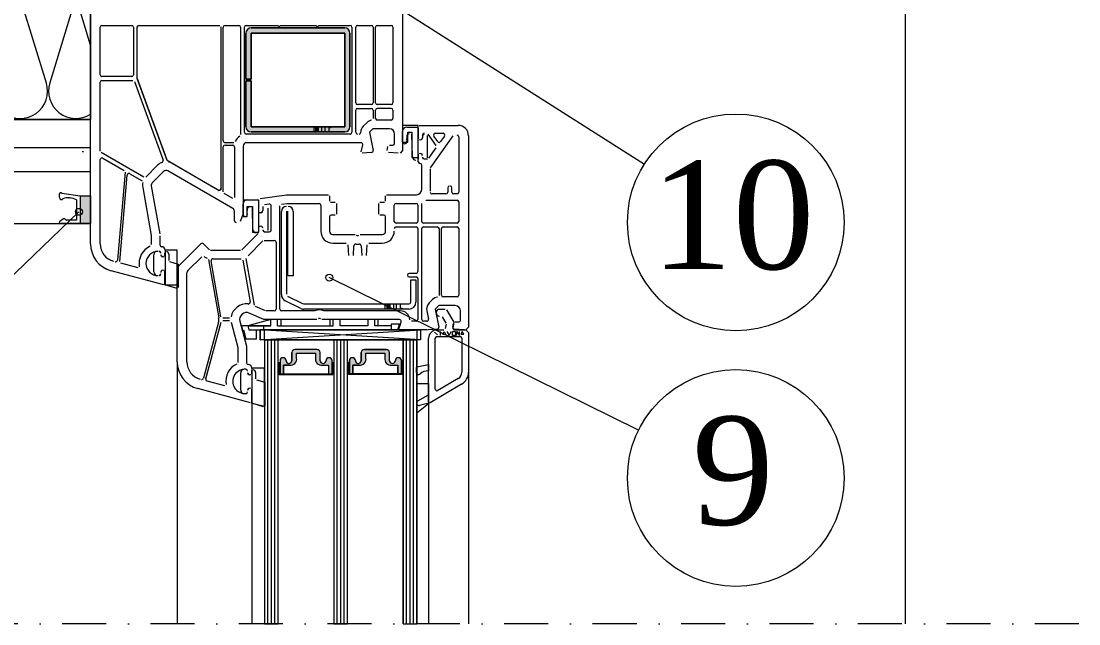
# Model space of a CAD drawing. Header units: millimetres. Extents: x 3821 to 11066, y 2483 to 4339.
# Drawn here: x 9037.3 to 9342.3, y 2983.8 to 3157.6 of the extents above; entities that cross this region are included whole.
import ezdxf

# ---------------------------------------------------------------- set-up
doc = ezdxf.new("R2010")
doc.units = ezdxf.units.MM
doc.linetypes.add('IMPORT-DASHDOT _2_', pattern=[25.4, 12.7, -6.35, 0, -6.35])
for name, color, linetype, lineweight in [('202030346_dwg', 8, 'Continuous', 18), ('A-DETL', 90, 'Continuous', 18), ('A-DETL-GENF', 92, 'Continuous', 18), ('A-DETL-THIN', 151, 'Continuous', 18), ('G-ANNO-TEXT', 231, 'Continuous', 9), ('PROFIL_PLAST', 2, 'Continuous', 18), ('TESNENI', 3, 'Continuous', 18)]:
    doc.layers.add(name, color=color, linetype=linetype, lineweight=lineweight)
doc.styles.add('Times New Roman_3', font='times.ttf', dxfattribs={"height": 31.25})

# ---------------------------------------------------------------- blocks, each defined once
blk = doc.blocks.new('202030346_dwg_A$C07166E81-2087296-Okno _ Ostění')
at = {"layer": 'TESNENI'}
blk.add_hatch(color=256, dxfattribs=at).paths.add_polyline_path([(6, 0), (9, 0), (9, 8), (6, 8)])
at = {"layer": 'PROFIL_PLAST'}
for p, q in [((0, 0.34), (0, 0.3)), ((1.23, 1.37), (0.13, 0.59)), ((1.92, 1.07), (1.6, 1.35)), ((6, 0), (6.2, 0))]:
    blk.add_line(p, q, dxfattribs=at)
at = {"layer": 'PROFIL_PLAST', "flags": 128}
for points in [[(0.98, 7.19), (0.93, 7.05), (0.86, 6.94), (0.78, 6.86), (0.68, 6.83), (0.59, 6.83), (0.49, 6.88), (0.39, 6.96), (0.3, 7.08), (0.22, 7.23), (0.14, 7.4), (0.09, 7.6), (0.05, 7.8), (0.03, 8.01), (0.02, 8.21), (0.04, 8.41), (0.07, 8.58), (0.13, 8.73), (0.19, 8.85), (0.27, 8.93), (0.36, 8.98), (0.46, 8.98), (0.56, 8.95), (0.66, 8.87), (0.75, 8.76), (6, 8), (6, 0), (0.3, 0)], [(5, 6.87), (5, 1), (2.11, 1)], [(2.61, 7.43), (2.66, 7.33), (2.71, 7.43)], [(2.91, 7.42), (2.86, 7.32), (2.81, 7.43)], [(3, 7.42), (3.05, 7.31), (3.1, 7.41)], [(3.16, 1), (3.11, 1.1), (3.06, 1)], [(3.26, 1), (3.31, 1.1), (3.36, 1)], [(3.56, 1), (3.51, 1.1), (3.46, 1)], [(3.66, 1), (3.71, 1.1), (3.76, 1)], [(3.96, 1), (3.91, 1.1), (3.86, 1)]]:
    blk.add_lwpolyline(points, dxfattribs=at)
at = {"layer": 'PROFIL_PLAST'}
for centre, radius, start, end in [((2.59, 1.94), 5.49, 63.9329, 106.9746), ((0.3, 0.34), 0.3, 125.1572, 180), ((0.3, 0.3), 0.3, 180, 270), ((1.4, 1.12), 0.3, 49.2443, 125.1572), ((2.11, 1.3), 0.3, 229.2443, 270)]:
    blk.add_arc(centre, radius, start, end, dxfattribs=at)
at = {"layer": 'TESNENI', "flags": 128}
blk.add_lwpolyline([(6, 8), (8.99, 8), (8.99, 0), (6, 0)], dxfattribs=at)

msp = doc.modelspace()

# ---------------------------------------------------------------- hatches: boundary and pattern name
at = {"layer": 'A-DETL-GENF'}
h = msp.add_hatch(dxfattribs=at)
h.set_pattern_fill('FP_10', color=9, style=0, pattern_type=2)
h.set_pattern_definition([(50, (-3068.054, -4604.396), (54.65545, -4.78151), [5.715, -62.865]), (355, (-3068.054, -4604.396), (-10.57276, 57.31658), [4.572, -50.292]), (100.451, (-3063.5, -4604.795), (44.08277, 52.5349), [4.857, -53.427]), (46.184, (-3068.054, -4589.156), (81.32374, -12.6129), [8.572, -94.297]), (96.636, (-3061.28, -4590.21), (71.2203, 74.2276), [7.286, -80.141]), (351.184, (-3068.05, -4589.16), (71.22166, 74.2274), [6.858, -75.438]), (21, (-3060.434, -4592.966), (45.48461, -30.67949), [5.715, -62.865]), (326, (-3060.434, -4592.966), (18.54048, 55.256), [4.572, -50.292]), (71.451, (-3056.644, -4595.523), (64.02509, 24.57632), [4.857, -53.427]), (37.5, (-3068.054, -4604.396), (0.926095, 25.366718), [0, -49.682, 0, -51.054, -50.482]), (37.5, (-3068.054, -4604.396), (0.926095, 25.366718), [-100.736, 0, -50.482]), (7.5, (-3068.054, -4604.396), (20.04558, 30.054595), [0, -29.108, 0, -48.539, -19.24]), (7.5, (-3068.054, -4604.396), (20.04558, 30.054595), [-77.648, 0, -19.24]), (327.5, (-3085.047, -4604.396), (40.676816, -1.71882), [0, -19.05, 0, -59.436, -78.867]), (327.5, (-3085.047, -4604.396), (40.676816, -1.71882), [-78.486, 0, -78.867]), (317.5, (-3092.667, -4604.396), (44.43832, 7.62794), [0, -24.765, 0, -39.472, -56.007]), (317.5, (-3092.667, -4604.396), (44.43832, 7.62794), [-64.237, 0, -56.007])])
h.paths.add_polyline_path([(9057.32, 3114.24), (9057.32, 3129.24), (8787.32, 3129.24), (8787.32, 4054.84), (8772.32, 4054.84), (8772.32, 3114.24), (8779.92, 3114.24)])
for color, points in [(7, [(9103.62, 3125.69), (9131.01, 3125.74), (9131.37, 3125.89), (9131.68, 3126.13), (9131.92, 3126.44), (9132.07, 3126.8), (9132.12, 3127.19), (9132.07, 3154.58), (9131.92, 3154.94), (9131.68, 3155.25), (9131.37, 3155.49), (9131.01, 3155.64), (9130.62, 3155.69), (9103.23, 3155.64), (9102.87, 3155.49), (9102.56, 3155.25), (9102.32, 3154.94), (9102.17, 3154.58), (9102.12, 3154.19), (9102.12, 3140.94), (9103.62, 3140.94), (9103.62, 3154.19), (9130.62, 3154.19), (9130.62, 3127.19), (9103.62, 3127.19), (9103.62, 3140.44), (9102.12, 3140.44), (9102.17, 3126.8), (9102.32, 3126.44), (9102.56, 3126.13), (9102.87, 3125.89), (9103.23, 3125.74)]), (3, [(9111.97, 3055.96), (9112.97, 3055.96), (9112.97, 3058.46), (9115.19, 3058.45), (9115.58, 3058.53), (9115.95, 3058.7), (9116.27, 3058.95), (9116.52, 3059.26), (9116.69, 3059.63), (9116.77, 3060.03), (9116.76, 3061.91), (9122.18, 3061.91), (9122.16, 3060.03), (9122.24, 3059.63), (9122.41, 3059.26), (9122.67, 3058.95), (9122.98, 3058.7), (9123.35, 3058.53), (9123.75, 3058.45), (9124.15, 3058.46), (9125.97, 3058.46), (9125.97, 3055.96), (9126.97, 3055.96), (9126.97, 3059.75), (9126.83, 3060.16), (9126.52, 3060.46), (9126.1, 3060.57), (9125.68, 3060.46), (9125.36, 3060.16), (9124.99, 3059.2), (9124.65, 3058.98), (9124.24, 3058.96), (9123.87, 3059.13), (9123.63, 3059.46), (9123.57, 3059.66), (9123.57, 3062.1), (9123.39, 3062.52), (9123.05, 3062.81), (9122.6, 3062.91), (9116.1, 3062.89), (9115.7, 3062.68), (9115.43, 3062.32), (9115.36, 3062.1), (9115.31, 3059.46), (9115.06, 3059.13), (9114.69, 3058.96), (9114.29, 3058.98), (9113.94, 3059.2), (9113.74, 3059.55), (9113.71, 3059.75), (9113.57, 3060.16), (9113.26, 3060.46), (9112.84, 3060.57), (9112.42, 3060.46), (9112.1, 3060.16), (9111.97, 3059.75)]), (3, [(9146.97, 3055.96), (9146.97, 3059.75), (9146.83, 3060.16), (9146.52, 3060.46), (9146.1, 3060.57), (9145.68, 3060.46), (9145.36, 3060.16), (9144.99, 3059.2), (9144.65, 3058.98), (9144.24, 3058.96), (9143.87, 3059.13), (9143.63, 3059.46), (9143.57, 3059.66), (9143.57, 3062.1), (9143.39, 3062.52), (9143.05, 3062.81), (9142.6, 3062.91), (9136.1, 3062.89), (9135.7, 3062.68), (9135.43, 3062.32), (9135.36, 3062.1), (9135.31, 3059.46), (9135.06, 3059.13), (9134.69, 3058.96), (9134.29, 3058.98), (9133.94, 3059.2), (9133.74, 3059.55), (9133.71, 3059.75), (9133.57, 3060.16), (9133.26, 3060.46), (9132.84, 3060.57), (9132.42, 3060.46), (9132.1, 3060.16), (9131.97, 3059.75), (9131.97, 3055.96), (9132.97, 3055.96), (9132.97, 3058.46), (9135.19, 3058.45), (9135.58, 3058.53), (9135.95, 3058.7), (9136.27, 3058.95), (9136.52, 3059.26), (9136.69, 3059.63), (9136.77, 3060.03), (9136.76, 3061.91), (9142.18, 3061.91), (9142.16, 3060.03), (9142.24, 3059.63), (9142.41, 3059.26), (9142.67, 3058.95), (9142.98, 3058.7), (9143.35, 3058.53), (9143.75, 3058.45), (9144.15, 3058.46), (9145.97, 3058.46), (9145.97, 3055.96)])]:
    msp.add_hatch(color=color, dxfattribs=at).paths.add_polyline_path(points)

# ---------------------------------------------------------------- linework, layer by layer
at = {"layer": 'A-DETL'}
for p, q in [((9057.32, 3173.84), (9057.32, 3129.24)), ((9057.32, 3129.24), (9057.32, 3173.84)), ((9133.26, 3169.73), (9217.04, 3116.39)), ((9044.6, 3139.77), (9037.55, 3162.86)), ((9052.63, 3162.91), (9045.59, 3139.83)), ((9057.32, 3150.72), (9053.62, 3162.86)), ((9057.32, 3093.4), (9057.32, 3165.09)), ((9057.32, 3093.4), (9057.32, 3165.09)), ((9147.32, 3165.09), (9147.32, 3120.34)), ((9147.32, 3165.09), (9147.32, 3120.34)), ((9292.32, 2983.82), (9292.32, 3163.84)), ((9060.12, 3142.14), (9060.12, 3155.89)), ((9060.62, 3156.39), (9069.22, 3156.39)), ((9069.72, 3155.89), (9069.72, 3142.14)), ((9070.81, 3141.12), (9070.81, 3156.07)), ((9070.82, 3141.18), (9070.82, 3155.89)), ((9071.17, 3156.37), (9094.57, 3156.37)), ((9071.32, 3156.39), (9094.42, 3156.39)), ((9094.91, 3155.99), (9094.91, 3109)), ((9094.92, 3155.89), (9094.92, 3109.37)), ((9095.62, 3123.09), (9095.62, 3155.89)), ((9096.12, 3156.39), (9100.12, 3156.39)), ((9100.62, 3155.89), (9100.62, 3124.93)), ((9101.72, 3125.59), (9101.72, 3155.89)), ((9102.12, 3140.94), (9102.12, 3154.19)), ((9102.22, 3156.39), (9111.42, 3156.39)), ((9103.62, 3155.69), (9130.62, 3155.69)), ((9130.62, 3154.19), (9103.62, 3154.19)), ((9103.62, 3154.19), (9103.62, 3140.94)), ((9112.02, 3156.39), (9122.42, 3156.39)), ((9123.02, 3156.39), (9132.22, 3156.39)), ((9130.62, 3127.19), (9130.62, 3154.19)), ((9132.12, 3154.19), (9132.12, 3127.19)), ((9132.72, 3155.89), (9132.72, 3125.59)), ((9133.82, 3134.09), (9133.82, 3155.89)), ((9134.32, 3156.39), (9138.32, 3156.39)), ((9138.82, 3155.89), (9138.82, 3134.09)), ((9139.52, 3134.09), (9139.52, 3155.89)), ((9140.02, 3156.39), (9144.02, 3156.39)), ((9144.52, 3155.89), (9144.52, 3134.09)), ((9069.22, 3141.64), (9060.62, 3141.64)), ((9060.12, 3120.15), (9060.12, 3140.04)), ((9060.62, 3140.54), (9069.5, 3140.54)), ((9069.97, 3140.21), (9078.23, 3117.52)), ((9079.44, 3117.41), (9070.81, 3141.12)), ((9079.38, 3117.53), (9070.83, 3141.02)), ((9103.62, 3140.94), (9102.12, 3140.94)), ((9102.12, 3127.19), (9102.12, 3140.44)), ((9102.12, 3140.44), (9103.62, 3140.44)), ((9103.62, 3140.44), (9103.62, 3127.19)), ((9138.32, 3133.59), (9134.32, 3133.59)), ((9134.32, 3132.49), (9138.32, 3132.49)), ((9144.02, 3133.59), (9140.02, 3133.59)), ((9144.02, 3132.49), (9140.02, 3132.49)), ((9133.82, 3125.59), (9133.82, 3131.99)), ((9138.82, 3131.99), (9138.82, 3129.56)), ((9139.52, 3129.59), (9139.52, 3131.99)), ((9144.52, 3131.99), (9144.52, 3129.59)), ((9057.32, 3129.24), (8787.32, 3129.24)), ((9057.32, 3129.24), (8787.32, 3129.24)), ((8787.32, 3129.24), (9057.32, 3129.24)), ((9057.32, 3099.24), (9057.32, 3129.24)), ((9103.62, 3127.19), (9130.62, 3127.19)), ((9121.72, 3127.02), (9121.72, 3125.69)), ((9122.23, 3127.02), (9122.23, 3125.69)), ((9122.55, 3125.69), (9122.55, 3127.02)), ((9122.74, 3127.02), (9122.74, 3125.69)), ((9123.05, 3125.69), (9123.05, 3127.02)), ((9124.07, 3125.69), (9124.07, 3127.02)), ((9124.92, 3127.02), (9124.92, 3125.69)), ((9126.09, 3127.02), (9126.09, 3125.69)), ((9136.98, 3128.36), (9135.98, 3127.36)), ((9138.75, 3126.59), (9137.75, 3125.59)), ((9138.75, 3126.59), (9137.75, 3125.59)), ((9143.52, 3126.59), (9138.75, 3126.59)), ((9143.52, 3126.59), (9138.75, 3126.59)), ((9144.02, 3129.09), (9140.02, 3129.09)), ((9147.32, 3127.59), (9147.32, 3122.76)), ((9151.82, 3127.59), (9147.32, 3127.59)), ((9148.52, 3127.09), (9151.5, 3127.09)), ((9151.8, 3126.79), (9151.8, 3123.66)), ((9151.82, 3118.28), (9151.82, 3127.59)), ((9151.82, 3123.64), (9151.82, 3127.29)), ((9151.82, 3123.64), (9151.82, 3127.29)), ((9152.12, 3127.59), (9163.32, 3127.59)), ((9152.12, 3127.59), (9163.32, 3127.59)), ((9132.22, 3125.09), (9102.22, 3125.09)), ((9130.62, 3125.69), (9103.62, 3125.69)), ((9137.75, 3125.59), (9138.81, 3120.37)), ((9137.75, 3125.59), (9138.81, 3120.37)), ((9145.02, 3122.39), (9145.02, 3125.09)), ((9145.02, 3122.39), (9145.02, 3125.09)), ((9147.32, 3122.8), (9147.32, 3125.89)), ((9148.52, 3124.41), (9148.43, 3123.45)), ((9148.84, 3122.76), (9148.84, 3125.66)), ((9148.84, 3125.66), (9149.99, 3125.66)), ((9149.99, 3125.66), (9149.99, 3118.28)), ((9150.13, 3118.57), (9149.99, 3125.04)), ((9153.02, 3124.79), (9153.02, 3123.99)), ((9153.02, 3124.79), (9153.02, 3123.99)), ((9154.42, 3124.67), (9154.42, 3118.23)), ((9157.04, 3121.73), (9154.69, 3125.08)), ((9157.04, 3121.73), (9154.69, 3125.08)), ((9155.41, 3115.34), (9161.88, 3124.58)), ((9157.44, 3122.9), (9156.32, 3124.5)), ((9157.44, 3122.9), (9156.32, 3124.5)), ((9156.73, 3125.29), (9158.98, 3125.29)), ((9156.73, 3125.29), (9158.98, 3125.29)), ((9159.39, 3124.5), (9158.26, 3122.9)), ((9159.39, 3124.5), (9158.26, 3122.9)), ((9163.52, 3124.29), (9163.52, 3108.29)), ((9166.32, 3124.59), (9166.32, 3069.34)), ((9166.32, 3124.59), (9166.32, 3069.34)), ((8779.32, 3121.24), (9057.32, 3121.24)), ((9095.62, 3108.39), (9095.62, 3121.39)), ((9098.61, 3122.59), (9096.12, 3122.59)), ((9096.12, 3121.89), (9098.32, 3121.89)), ((9098.82, 3121.39), (9098.82, 3106.77)), ((9101.32, 3121.59), (9101.32, 3102.18)), ((9101.32, 3121.59), (9101.32, 3102.18)), ((9135.38, 3122.59), (9102.32, 3122.59)), ((9135.38, 3122.59), (9102.32, 3122.59)), ((9135.33, 3119.97), (9135.87, 3121.96)), ((9135.33, 3119.97), (9135.87, 3121.96)), ((9142.83, 3120.36), (9143.03, 3121.48)), ((9142.83, 3120.36), (9143.03, 3121.48)), ((9143.52, 3121.89), (9144.52, 3121.89)), ((9143.52, 3121.89), (9144.52, 3121.89)), ((9147.32, 3120.34), (9146.57, 3119.59)), ((9147.32, 3120.34), (9146.57, 3119.59)), ((9147.32, 3122.76), (9148.84, 3122.76)), ((9154.9, 3118.1), (9157.04, 3121.15)), ((9154.9, 3118.1), (9157.04, 3121.15)), ((9060.12, 3093.4), (9060.12, 3117.72)), ((9072.67, 3112.62), (9060.37, 3119.71)), ((9060.87, 3118.16), (9067.05, 3114.59)), ((9094.46, 3108.74), (9079.44, 3117.41)), ((9138.36, 3119.77), (9135.64, 3119.59)), ((9138.36, 3119.77), (9135.64, 3119.59)), ((9146.07, 3119.59), (9143.29, 3119.77)), ((9146.07, 3119.59), (9143.29, 3119.77)), ((9149.99, 3118.28), (9151.82, 3118.28)), ((9151.8, 3119.25), (9151.8, 3117.79)), ((9151.82, 3117.09), (9151.82, 3119.23)), ((9151.82, 3117.09), (9151.82, 3119.23)), ((9153.52, 3117.89), (9154.5, 3117.89)), ((9153.52, 3117.89), (9154.5, 3117.89)), ((8772.32, 3114.24), (9057.32, 3114.24)), ((9067.3, 3114.11), (9065.07, 3088.69)), ((9076.64, 3116.06), (9073.27, 3112.69)), ((9078.41, 3114.3), (9075.12, 3111.01)), ((9078.41, 3114.3), (9075.12, 3111.01)), ((9098.32, 3103.65), (9079.62, 3114.45)), ((9098.32, 3103.65), (9079.62, 3114.45)), ((9094.17, 3108.94), (9080.87, 3116.62)), ((9152.82, 3109.09), (9152.82, 3116.09)), ((9152.82, 3109.09), (9152.82, 3116.09)), ((9155.32, 3108.59), (9155.32, 3115.05)), ((9065.74, 3088.33), (9067.92, 3113.26)), ((9068.67, 3113.65), (9072.18, 3111.63)), ((9072.38, 3109.69), (9074.82, 3095.81)), ((9074.84, 3110.12), (9077.28, 3096.29)), ((9074.84, 3110.12), (9077.28, 3096.29)), ((9098.37, 3106.51), (9095.87, 3107.95)), ((9160.32, 3109.59), (9160.32, 3108.29)), ((9161.52, 3108.29), (9161.52, 3109.59)), ((9105.82, 3106.03), (9101.32, 3106.03)), ((9101.32, 3106.03), (9101.32, 3101.28)), ((9101.32, 3101.82), (9101.32, 3104.91)), ((9102.52, 3106.11), (9105.5, 3106.11)), ((9105.8, 3105.81), (9105.8, 3102.67)), ((9105.82, 3102.64), (9105.82, 3106.03)), ((9105.82, 3096.8), (9105.82, 3106.03)), ((9105.82, 3102.64), (9105.82, 3106.03)), ((9106.25, 3106.52), (9113.82, 3107.59)), ((9106.25, 3106.52), (9113.82, 3107.59)), ((9112.35, 3104.86), (9114, 3105.09)), ((9113.82, 3107.59), (9125.92, 3107.59)), ((9113.82, 3107.59), (9125.92, 3107.59)), ((9114, 3105.09), (9123.22, 3105.09)), ((9126.22, 3107.29), (9126.22, 3105.69)), ((9126.22, 3107.29), (9126.22, 3105.69)), ((9126.52, 3105.39), (9127.92, 3105.39)), ((9126.52, 3105.39), (9127.92, 3105.39)), ((9128.22, 3105.09), (9128.22, 3101.99)), ((9128.22, 3105.09), (9128.22, 3101.99)), ((9140.42, 3101.99), (9140.42, 3105.09)), ((9140.42, 3101.99), (9140.42, 3105.09)), ((9140.72, 3105.39), (9142.12, 3105.39)), ((9140.72, 3105.39), (9142.12, 3105.39)), ((9142.42, 3105.69), (9142.42, 3107.29)), ((9142.42, 3105.69), (9142.42, 3107.29)), ((9142.72, 3107.59), (9151.32, 3107.59)), ((9142.72, 3107.59), (9151.32, 3107.59)), ((9145.42, 3105.09), (9151.22, 3105.09)), ((9152.82, 3099.89), (9152.82, 3105.06)), ((9154.02, 3105.99), (9163.02, 3105.99)), ((9159.82, 3107.79), (9155.81, 3107.79)), ((9163.02, 3107.79), (9162.02, 3107.79)), ((9163.52, 3105.49), (9163.52, 3099.89)), ((9013.43, 3063.67), (9053.97, 3102.64)), ((9098.82, 3100.09), (9098.82, 3102.79)), ((9098.82, 3100.09), (9098.82, 3102.79)), ((9101.32, 3102.07), (9100.45, 3099.9)), ((9101.32, 3102.07), (9100.45, 3099.9)), ((9102.52, 3103.42), (9102.43, 3102.46)), ((9102.52, 3101.28), (9102.52, 3104.18)), ((9102.52, 3104.18), (9104, 3104.18)), ((9104, 3104.18), (9104, 3096.8)), ((9104.13, 3097.58), (9104, 3103.79)), ((9107.02, 3104.18), (9107.02, 3102.99)), ((9107.02, 3104.18), (9107.02, 3102.99)), ((9108.85, 3104.87), (9107.45, 3104.68)), ((9108.85, 3104.87), (9107.45, 3104.68)), ((9108.42, 3103.69), (9108.42, 3097.25)), ((9109.42, 3097.39), (9109.42, 3104.38)), ((9109.42, 3097.39), (9109.42, 3104.38)), ((9111.92, 3074.59), (9111.92, 3104.36)), ((9112.35, 3078.8), (9112.35, 3102.71)), ((9113.85, 3102.83), (9113.85, 3078.93)), ((9114.2, 3084.21), (9114.2, 3102.81)), ((9115.78, 3102.71), (9115.78, 3084.21)), ((9123.72, 3104.59), (9123.72, 3097.09)), ((9144.92, 3099.89), (9144.92, 3104.59)), ((9151.72, 3104.59), (9151.72, 3099.89)), ((8757.32, 3099.24), (9057.32, 3099.24)), ((8762.22, 3099.24), (9048.62, 3099.24)), ((9101.32, 3101.28), (9102.52, 3101.28)), ((9126.22, 3101.19), (9126.22, 3097.09)), ((9126.22, 3101.19), (9126.22, 3097.09)), ((9127.92, 3101.69), (9126.72, 3101.69)), ((9127.92, 3101.69), (9126.72, 3101.69)), ((9141.92, 3101.69), (9140.72, 3101.69)), ((9141.92, 3101.69), (9140.72, 3101.69)), ((9142.42, 3097.09), (9142.42, 3101.19)), ((9142.42, 3097.09), (9142.42, 3101.19)), ((9151.22, 3099.39), (9145.42, 3099.39)), ((9163.02, 3099.39), (9153.32, 3099.39)), ((9074.82, 3095.81), (9074.82, 3093.19)), ((9077.32, 3095.77), (9077.32, 3093.09)), ((9077.32, 3095.77), (9077.32, 3093.09)), ((9100.97, 3091.73), (9105.68, 3096.44)), ((9100.97, 3091.73), (9105.68, 3096.44)), ((9104, 3096.8), (9105.82, 3096.8)), ((9105.8, 3098.26), (9105.8, 3096.8)), ((9105.82, 3096.8), (9105.82, 3098.23)), ((9105.82, 3096.8), (9105.82, 3098.23)), ((9107.52, 3096.89), (9108.92, 3096.89)), ((9107.52, 3096.89), (9108.92, 3096.89)), ((9127.22, 3096.09), (9133.61, 3096.09)), ((9127.22, 3096.09), (9133.61, 3096.09)), ((9135.04, 3096.09), (9141.42, 3096.09)), ((9135.04, 3096.09), (9141.42, 3096.09)), ((9145.42, 3098.29), (9151.22, 3098.29)), ((9151.72, 3097.79), (9151.72, 3085.39)), ((9152.82, 3071.59), (9152.82, 3097.79)), ((9153.32, 3098.29), (9157.32, 3098.29)), ((9157.82, 3097.79), (9157.82, 3078.56)), ((9158.52, 3078.59), (9158.52, 3097.79)), ((9159.02, 3098.29), (9163.02, 3098.29)), ((9163.52, 3097.79), (9163.52, 3078.59)), ((9082.62, 3086.88), (9089.18, 3093.44)), ((9082.62, 3086.88), (9089.18, 3093.44)), ((9089.88, 3093.44), (9091.59, 3091.73)), ((9089.88, 3093.44), (9091.59, 3091.73)), ((9102.74, 3089.97), (9107.01, 3094.24)), ((9107.37, 3094.39), (9110.32, 3094.39)), ((9110.82, 3093.89), (9110.82, 3074.59)), ((9127.22, 3093.59), (9131.04, 3093.59)), ((9131.54, 3093.11), (9131.7, 3090.06)), ((9133.13, 3090.06), (9133.27, 3092.86)), ((9135.37, 3092.86), (9135.52, 3090.06)), ((9136.95, 3090.06), (9137.11, 3093.11)), ((9137.61, 3093.59), (9141.42, 3093.59)), ((9075.59, 3085.3), (9075.59, 3090.29)), ((9078.79, 3090), (9078.79, 3090.85)), ((9078.82, 3091.59), (9078.82, 3089.94)), ((9082.32, 3091.59), (9078.82, 3091.59)), ((9078.82, 3091.59), (9078.82, 3081.6)), ((9078.82, 3091.59), (9078.82, 3089.94)), ((9079.89, 3090.45), (9079.89, 3088.6)), ((9082.32, 3081.6), (9082.32, 3091.59)), ((9085.42, 3085.72), (9089.4, 3089.71)), ((9091.94, 3091.59), (9100.62, 3091.59)), ((9091.94, 3091.59), (9100.62, 3091.59)), ((9071.03, 3086.49), (9066.11, 3087.8)), ((9080.12, 3088.31), (9082.56, 3087.58)), ((9082.56, 3087.58), (9082.56, 3080.82)), ((9091.32, 3088.86), (9094.28, 3072.11)), ((9094.95, 3072.35), (9092.1, 3088.5)), ((9092.59, 3089.09), (9100.72, 3089.09)), ((9101.21, 3088.68), (9103.33, 3076.65)), ((9104.61, 3075.75), (9102.23, 3089.21)), ((9078.45, 3081.6), (9063.25, 3085.67)), ((9078.45, 3081.6), (9063.25, 3085.67)), ((9078.79, 3081.55), (9078.79, 3085.59)), ((9078.82, 3085.53), (9078.82, 3081.89)), ((9078.82, 3085.53), (9078.82, 3081.89)), ((9082.32, 3059.4), (9082.32, 3086.17)), ((9082.32, 3059.4), (9082.32, 3086.17)), ((9085.12, 3059.4), (9085.12, 3085.01)), ((9115.78, 3084.21), (9114.2, 3084.21)), ((9215.38, 3039.7), (9126.18, 3083.67)), ((9151.22, 3084.89), (9149.22, 3084.89)), ((9149.22, 3083.89), (9151.22, 3083.89)), ((9082.32, 3080.49), (9078.79, 3081.55)), ((9078.82, 3081.6), (9082.32, 3081.6)), ((9149.65, 3076.57), (9149.65, 3083.07)), ((9149.65, 3083.07), (9151.15, 3083.07)), ((9151.15, 3083.07), (9151.15, 3076.57)), ((9151.72, 3083.39), (9151.72, 3071.59)), ((9114.13, 3078.36), (9118.6, 3076.12)), ((9163.02, 3078.09), (9159.02, 3078.09)), ((9107.75, 3074.13), (9104.9, 3075.37)), ((9117.93, 3074.78), (9113.46, 3077.01)), ((9118.82, 3076.07), (9149.15, 3076.07)), ((9149.15, 3074.57), (9118.82, 3074.57)), ((9142.33, 3074.72), (9142.33, 3076.07)), ((9142.83, 3074.72), (9142.83, 3076.07)), ((9143.15, 3076.07), (9143.15, 3074.72)), ((9143.34, 3074.72), (9143.34, 3076.07)), ((9143.66, 3076.07), (9143.66, 3074.72)), ((9144.67, 3076.07), (9144.67, 3074.55)), ((9145.53, 3074.72), (9145.53, 3076.07)), ((9146.7, 3074.72), (9146.7, 3076.07)), ((9155.98, 3077.36), (9154.98, 3076.36)), ((9157.75, 3075.59), (9156.75, 3074.59)), ((9157.75, 3075.59), (9156.75, 3074.59)), ((9156.75, 3074.59), (9157.81, 3069.37)), ((9156.75, 3074.59), (9157.81, 3069.37)), ((9162.52, 3075.59), (9157.75, 3075.59)), ((9162.52, 3075.59), (9157.75, 3075.59)), ((9157.97, 3074.59), (9159.59, 3074.59)), ((9157.97, 3074.59), (9159.59, 3074.59)), ((9097.4, 3071.94), (9095.44, 3071.94)), ((9109.29, 3071.59), (9102.69, 3069.79)), ((9107.32, 3071.59), (9103.12, 3073.42)), ((9107.32, 3071.59), (9103.12, 3073.42)), ((9122.61, 3071.59), (9107.32, 3071.59)), ((9122.61, 3071.59), (9107.32, 3071.59)), ((9110.32, 3074.09), (9107.95, 3074.09)), ((9112.29, 3071.59), (9109.29, 3071.59)), ((9109.29, 3069.79), (9109.29, 3071.59)), ((9111.29, 3069.79), (9111.29, 3071.59)), ((9112.29, 3069.79), (9112.29, 3071.59)), ((9122.02, 3074.09), (9112.42, 3074.09)), ((9146.38, 3071.59), (9124.04, 3071.59)), ((9146.38, 3071.59), (9124.04, 3071.59)), ((9146.65, 3074.09), (9124.63, 3074.09)), ((9129.29, 3071.59), (9126.29, 3071.59)), ((9126.29, 3071.59), (9126.29, 3069.79)), ((9127.29, 3069.79), (9127.29, 3071.59)), ((9129.29, 3069.79), (9129.29, 3071.59)), ((9140.29, 3071.59), (9137.29, 3071.59)), ((9137.29, 3071.59), (9137.29, 3069.79)), ((9139.29, 3069.79), (9139.29, 3071.59)), ((9140.29, 3069.79), (9140.29, 3071.59)), ((9154.3, 3074.09), (9154.79, 3071.69)), ((9159.89, 3070.58), (9158.87, 3072.34)), ((9159.89, 3070.58), (9158.87, 3072.34)), ((9160.02, 3074.34), (9162.07, 3070.79)), ((9160.02, 3074.34), (9162.07, 3070.79)), ((9164.02, 3071.39), (9164.02, 3074.09)), ((9164.02, 3071.39), (9164.02, 3074.09)), ((9094.22, 3070.81), (9089.89, 3054.65)), ((9090.57, 3054.47), (9094.96, 3070.87)), ((9097.37, 3071.24), (9095.44, 3071.24)), ((9097.86, 3070.87), (9099.82, 3063.53)), ((9100.39, 3071.07), (9102.32, 3063.86)), ((9100.39, 3071.07), (9102.32, 3063.86)), ((9102.71, 3069.79), (9100.84, 3069.79)), ((9100.84, 3069.79), (9101.18, 3068.59)), ((9101.47, 3068.59), (9102.15, 3066.03)), ((9102.69, 3069.79), (9102.97, 3068.59)), ((9102.69, 3069.79), (9109.29, 3069.79)), ((9109.29, 3069.79), (9102.69, 3069.79)), ((9102.97, 3068.59), (9145.93, 3068.59)), ((9105.2, 3066.03), (9105.2, 3068.59)), ((9106.28, 3065.7), (9106.28, 3068.59)), ((9106.28, 3068.59), (9106.28, 3065.7)), ((9106.28, 3065.7), (9152.44, 3068.59)), ((9152.44, 3065.7), (9106.28, 3068.59)), ((9106.28, 3068.59), (9152.44, 3068.59)), ((9152.44, 3068.59), (9106.28, 3068.59)), ((9107.29, 3068.59), (9107.29, 3069.79)), ((9107.47, 3065.7), (9107.47, 3068.59)), ((9107.47, 3068.59), (9151.47, 3068.59)), ((9111.29, 3069.79), (9127.29, 3069.79)), ((9137.29, 3069.79), (9129.29, 3069.79)), ((9143.99, 3069.79), (9139.29, 3069.79)), ((9146.39, 3070.29), (9143.99, 3070.29)), ((9143.99, 3070.29), (9143.99, 3068.59)), ((9145.93, 3068.59), (9146.39, 3070.29)), ((9146.33, 3068.97), (9146.87, 3070.96)), ((9146.33, 3068.97), (9146.87, 3070.96)), ((9154.53, 3068.59), (9146.62, 3068.59)), ((9154.53, 3068.59), (9146.62, 3068.59)), ((9151.22, 3071.09), (9149.93, 3071.09)), ((9151.47, 3068.59), (9151.47, 3065.7)), ((9152.44, 3068.59), (9152.44, 3065.7)), ((9154.3, 3071.09), (9153.32, 3071.09)), ((9157.36, 3068.77), (9154.73, 3068.6)), ((9157.36, 3068.77), (9154.73, 3068.6)), ((9157.22, 3068.59), (9159.23, 3068.59)), ((9157.22, 3068.59), (9159.23, 3068.59)), ((9159.73, 3069), (9159.95, 3070.24)), ((9159.73, 3069), (9159.95, 3070.24)), ((9162.07, 3070.79), (9161.79, 3069.18)), ((9162.07, 3070.79), (9161.79, 3069.18)), ((9161.83, 3069.36), (9162.03, 3070.48)), ((9161.83, 3069.36), (9162.03, 3070.48)), ((9162.28, 3068.59), (9165.57, 3068.59)), ((9162.28, 3068.59), (9165.57, 3068.59)), ((9165.07, 3068.59), (9162.29, 3068.77)), ((9165.07, 3068.59), (9162.29, 3068.77)), ((9162.52, 3070.89), (9163.52, 3070.89)), ((9162.52, 3070.89), (9163.52, 3070.89)), ((9166.32, 3069.34), (9165.57, 3068.59)), ((9166.32, 3069.34), (9165.57, 3068.59)), ((9165.57, 3068.59), (9166.32, 3067.84)), ((9165.57, 3068.59), (9166.32, 3067.84)), ((9102.15, 3066.03), (9105.2, 3066.03)), ((9152.44, 3065.7), (9106.28, 3065.7)), ((9151.47, 3065.7), (9107.47, 3065.7)), ((9107.47, 3065.7), (9107.47, 2983.82)), ((9111.47, 3065.7), (9107.47, 3065.7)), ((9107.47, 3065.7), (9151.47, 3065.7)), ((9107.47, 3065.7), (9107.47, 2983.82)), ((9108.47, 2983.82), (9108.47, 3065.7)), ((9109.47, 2983.82), (9109.47, 3065.7)), ((9110.47, 2983.82), (9110.47, 3065.7)), ((9111.47, 2983.82), (9111.47, 3065.7)), ((9111.47, 3065.7), (9127.47, 3065.7)), ((9111.47, 2983.82), (9111.47, 3065.7)), ((9127.47, 3065.7), (9127.47, 2983.82)), ((9131.47, 3065.7), (9127.47, 3065.7)), ((9127.47, 3065.7), (9127.47, 2983.82)), ((9128.47, 2983.82), (9128.47, 3065.7)), ((9129.47, 2983.82), (9129.47, 3065.7)), ((9130.47, 2983.82), (9130.47, 3065.7)), ((9131.47, 2983.82), (9131.47, 3065.7)), ((9147.47, 3065.7), (9131.47, 3065.7)), ((9131.47, 2983.82), (9131.47, 3065.7)), ((9147.47, 3065.7), (9147.47, 2983.82)), ((9151.47, 3065.7), (9147.47, 3065.7)), ((9147.47, 2983.82), (9147.47, 3065.7)), ((9148.47, 2983.82), (9148.47, 3065.7)), ((9149.47, 2983.82), (9149.47, 3065.7)), ((9150.47, 2983.82), (9150.47, 3065.7)), ((9151.47, 2983.82), (9151.47, 3065.7)), ((9151.47, 3065.7), (9151.47, 2983.82)), ((9154.82, 3047.89), (9154.82, 3066.19)), ((9154.82, 3047.89), (9154.82, 3066.19)), ((9156.55, 3067.93), (9157.34, 3067.14)), ((9156.72, 3051.55), (9156.72, 3066.19)), ((9157.23, 3066.69), (9163.92, 3066.69)), ((9158.14, 3068.13), (9158.14, 3066.95)), ((9158.93, 3067.34), (9159.33, 3068.13)), ((9158.93, 3067.34), (9159.73, 3067.34)), ((9159.33, 3068.13), (9159.73, 3067.34)), ((9160.1, 3068.13), (9160.71, 3066.95)), ((9160.71, 3066.95), (9161.33, 3068.13)), ((9161.73, 3068.13), (9162.54, 3068.13)), ((9161.73, 3066.95), (9161.73, 3068.13)), ((9162.54, 3066.95), (9161.73, 3066.95)), ((9162.54, 3068.13), (9162.54, 3066.95)), ((9162.93, 3066.95), (9162.93, 3068.13)), ((9162.93, 3068.13), (9163.73, 3066.95)), ((9163.73, 3066.95), (9163.73, 3068.13)), ((9164.53, 3068.13), (9164.13, 3067.34)), ((9164.13, 3067.34), (9164.93, 3067.34)), ((9164.42, 3066.19), (9164.42, 3056.38)), ((9164.93, 3067.34), (9164.53, 3068.13)), ((9166.32, 3067.84), (9166.32, 3056.38)), ((9166.32, 3067.84), (9166.32, 3056.38)), ((9099.82, 3063.53), (9099.82, 3059.19)), ((9102.32, 3063.86), (9102.32, 3059.09)), ((9102.32, 3063.86), (9102.32, 3059.09)), ((9122.6, 3062.91), (9116.33, 3062.91)), ((9136.33, 3062.91), (9142.6, 3062.91)), ((9082.32, 3059.4), (9082.32, 2983.82)), ((9111.69, 3059.25), (9111.69, 3055.7)), ((9111.97, 3059.75), (9111.97, 3055.96)), ((9115.36, 3059.66), (9115.36, 3062.1)), ((9116.76, 3060.43), (9116.76, 3061.91)), ((9116.76, 3061.91), (9122.18, 3061.91)), ((9122.18, 3061.91), (9122.18, 3060.43)), ((9123.57, 3059.66), (9123.57, 3062.1)), ((9126.97, 3055.96), (9126.97, 3059.75)), ((9127.24, 3055.7), (9127.24, 3059.25)), ((9131.69, 3055.7), (9131.69, 3059.25)), ((9131.97, 3055.96), (9131.97, 3059.75)), ((9135.36, 3059.66), (9135.36, 3062.1)), ((9136.76, 3060.43), (9136.76, 3061.91)), ((9136.76, 3061.91), (9142.18, 3061.91)), ((9142.18, 3061.91), (9142.18, 3060.43)), ((9143.57, 3059.66), (9143.57, 3062.1)), ((9146.97, 3059.75), (9146.97, 3055.96)), ((9147.24, 3059.25), (9147.24, 3055.7)), ((9100.64, 3051.2), (9100.64, 3056.19)), ((9103.82, 3057.59), (9103.82, 3055.94)), ((9107.47, 3057.59), (9103.82, 3057.59)), ((9103.82, 3057.59), (9103.82, 3047.51)), ((9103.82, 3057.59), (9103.82, 3055.94)), ((9103.84, 3055.9), (9103.84, 3056.75)), ((9104.94, 3056.35), (9104.94, 3054.5)), ((9107.47, 3046.62), (9107.47, 3057.59)), ((9114.78, 3058.46), (9112.97, 3058.46)), ((9112.97, 3058.46), (9112.97, 3055.96)), ((9112.97, 3055.96), (9112.97, 3057.96)), ((9124.15, 3058.46), (9125.97, 3058.46)), ((9125.97, 3058.46), (9125.97, 3055.96)), ((9134.78, 3058.46), (9132.97, 3058.46)), ((9132.97, 3058.46), (9132.97, 3055.96)), ((9144.15, 3058.46), (9145.97, 3058.46)), ((9145.97, 3058.46), (9145.97, 3055.96)), ((9145.97, 3055.96), (9145.97, 3057.96)), ((9151.33, 3056.3), (9151.33, 3057.71)), ((9151.47, 3057.99), (9154.83, 3058.58)), ((9154.83, 3058.58), (9154.83, 3056.78)), ((9166.32, 3056.38), (9166.32, 2983.82)), ((9096.03, 3052.49), (9090.92, 3053.85)), ((9105.17, 3054.21), (9107.61, 3053.48)), ((9107.61, 3053.48), (9107.61, 3046.72)), ((9111.69, 3055.7), (9127.24, 3055.7)), ((9111.97, 3055.96), (9126.97, 3055.96)), ((9147.24, 3055.7), (9131.69, 3055.7)), ((9146.97, 3055.96), (9131.97, 3055.96)), ((9151.47, 3044.62), (9151.47, 3053.13)), ((9151.47, 3053.13), (9154.82, 3053.13)), ((9154.82, 3053.13), (9154.82, 3047.27)), ((9163.38, 3054.57), (9157.48, 3051.12)), ((9103.45, 3047.6), (9088.25, 3051.67)), ((9103.45, 3047.6), (9088.25, 3051.67)), ((9103.82, 3051.53), (9103.82, 3047.89)), ((9103.82, 3051.53), (9103.82, 3047.89)), ((9103.84, 3047.45), (9103.84, 3051.49)), ((9164.34, 3052.93), (9155.23, 3047.6)), ((9164.34, 3052.93), (9155.23, 3047.6)), ((9103.82, 3047.89), (9103.82, 2983.82)), ((9103.82, 3047.51), (9107.47, 3046.62)), ((9107.22, 3046.43), (9103.84, 3047.45)), ((9154.82, 3047.27), (9151.47, 3044.62)), ((9151.69, 3048.11), (9154.82, 3049.89)), ((9155.23, 3047.6), (9152.23, 3046.8)), ((9154.83, 3049.84), (9154.83, 3047.89)), ((9154.83, 3047.5), (9154.83, 2983.82)), ((9107.47, 2983.82), (9111.47, 2983.82)), ((9127.47, 2983.82), (9131.47, 2983.82)), ((9147.47, 2983.82), (9151.47, 2983.82))]:
    msp.add_line(p, q, dxfattribs=at)
at = {"layer": 'A-DETL', "linetype": 'IMPORT-DASHDOT _2_'}
msp.add_line((9342.32, 2983.82), (8707.32, 2983.82), dxfattribs=at)
at = {"layer": 'A-DETL'}
for centre, radius in [((9243.41, 3099.6), 31.25), ((9126.43, 3127.02), 0.158), ((9053.97, 3102.64), 1), ((9126.18, 3083.67), 1), ((9147.03, 3074.72), 0.157), ((9243.41, 3025.88), 31.25)]:
    msp.add_circle(centre, radius, dxfattribs=at)
for centre, radius, start, end in [((9060.62, 3155.89), 0.5, 90, 180), ((9069.22, 3155.89), 0.5, 0, 90), ((9071.32, 3155.89), 0.5, 90, 180), ((9096.12, 3155.89), 0.5, 90, 180), ((9100.12, 3155.89), 0.5, 0, 90), ((9102.22, 3155.89), 0.5, 90, 180), ((9103.62, 3154.19), 1.5, 90, 180), ((9111.72, 3156.39), 0.3, 180, 0), ((9122.72, 3156.39), 0.3, 180, 0), ((9130.62, 3154.19), 1.5, 0, 90), ((9132.22, 3155.89), 0.5, 0, 90), ((9134.32, 3155.89), 0.5, 90, 180), ((9138.32, 3155.89), 0.5, 0, 90), ((9140.02, 3155.89), 0.5, 90, 180), ((9144.02, 3155.89), 0.5, 0, 90), ((9060.62, 3142.14), 0.5, 180, 270), ((9069.22, 3142.14), 0.5, 270, 0), ((9037.05, 3137.46), 7.89, 162.5317, 17.0766), ((9053.12, 3137.46), 7.89, 162.5317, 302.1895), ((9060.62, 3140.04), 0.5, 90, 180), ((9134.32, 3134.09), 0.5, 180, 270), ((9134.32, 3131.99), 0.5, 90, 180), ((9138.32, 3134.09), 0.5, 270, 0), ((9138.32, 3131.99), 0.5, 0, 90), ((9140.02, 3134.09), 0.5, 180, 270), ((9140.02, 3131.99), 0.5, 90, 180), ((9144.02, 3134.09), 0.5, 270, 0), ((9144.02, 3131.99), 0.5, 0, 90), ((9140.02, 3129.59), 0.5, 180, 270), ((9144.02, 3129.59), 0.5, 270, 0), ((9103.62, 3127.19), 1.5, 180, 270), ((9130.62, 3127.19), 1.5, 270, 0), ((9137.75, 3125.59), 2.5, 135, 180), ((9138.75, 3126.59), 2.5, 98.1989, 135), ((9143.52, 3125.09), 1.5, 0, 90), ((9143.52, 3125.09), 1.5, 0, 90), ((9148.52, 3125.89), 1.2, 90, 173.9925), ((9163.32, 3124.59), 3, 0, 90), ((9163.32, 3124.59), 3, 0, 90), ((9102.32, 3121.59), 3.5, 123.367, 157.9757), ((9102.22, 3125.59), 0.5, 180, 270), ((9132.22, 3125.59), 0.5, 270, 0), ((9134.32, 3125.59), 0.5, 180, 270), ((9134.75, 3125.59), 0.5, 270, 0), ((9147.95, 3122.9), 0.639, 192.146, 33.5031), ((9149.31, 3124.34), 0.8, 95.0112, 174.9595), ((9152.4, 3124), 0.6, 240, 360), ((9152.42, 3123.99), 0.6, 240, 0), ((9152.42, 3123.99), 0.6, 240, 0), ((9153.5, 3124.45), 0.5, 90, 180), ((9153.52, 3124.79), 0.5, 90, 180), ((9153.52, 3124.79), 0.5, 90, 180), ((9156.73, 3124.79), 0.5, 90, 215), ((9156.73, 3124.79), 0.5, 90, 215), ((9158.98, 3124.79), 0.5, 325, 90), ((9158.98, 3124.79), 0.5, 325, 90), ((9163.02, 3124.29), 0.5, 0, 90), ((9096.12, 3123.09), 0.5, 180, 270), ((9096.12, 3121.39), 0.5, 90, 180), ((9098.32, 3121.39), 0.5, 0, 90), ((9102.32, 3121.59), 1, 90, 180), ((9102.32, 3121.59), 1, 90, 180), ((9135.38, 3122.09), 0.5, 345, 90), ((9135.38, 3122.09), 0.5, 345, 90), ((9138.32, 3120.27), 0.5, 273.8, 11.5), ((9138.32, 3120.27), 0.5, 273.8, 11.5), ((9144.52, 3122.39), 0.5, 270, 0), ((9144.52, 3122.39), 0.5, 270, 0), ((9157.85, 3123.18), 0.5, 215, 325), ((9157.85, 3123.18), 0.5, 215, 325), ((9060.62, 3117.72), 0.5, 60, 180), ((9077.76, 3117.35), 0.5, 289.8073, 20), ((9151.13, 3118.59), 1, 181.2449, 270), ((9152.4, 3118.9), 0.6, 0, 120), ((9152.42, 3118.89), 0.6, 360, 120), ((9152.42, 3118.89), 0.6, 360, 120), ((9153.5, 3118.45), 0.5, 180, 270), ((9153.52, 3118.39), 0.5, 180, 270), ((9153.52, 3118.39), 0.5, 180, 270), ((9079.12, 3113.59), 3.5, 109.8073, 135), ((9079.12, 3113.59), 1, 60, 135), ((9079.12, 3113.59), 1, 60, 135), ((9079.12, 3113.59), 3.5, 60, 78.105), ((9152.32, 3117.09), 0.5, 180, 270), ((9152.32, 3117.09), 0.5, 180, 270), ((9152.32, 3116.09), 0.5, 0, 90), ((9152.32, 3116.09), 0.5, 0, 90), ((9068.42, 3113.22), 0.5, 60, 175), ((9075.82, 3110.3), 3.5, 166.9893, 190), ((9075.82, 3110.3), 1, 134.8069, 190), ((9075.82, 3110.3), 1, 134.8069, 190), ((9094.42, 3109.37), 0.5, 240, 0), ((9151.32, 3109.09), 1.5, 270, 0), ((9151.32, 3109.09), 1.5, 270, 0), ((9155.81, 3108.29), 0.5, 175.6988, 270), ((9159.82, 3108.29), 0.5, 270, 0), ((9160.82, 3109.59), 0.5, 90, 180), ((9161.02, 3109.59), 0.5, 0, 90), ((9162.02, 3108.29), 0.5, 180, 270), ((9163.02, 3108.29), 0.5, 270, 0), ((9102.52, 3104.91), 1.2, 90, 180), ((9123.22, 3104.59), 0.5, 0, 90), ((9145.42, 3104.59), 0.5, 90, 180), ((9151.22, 3104.59), 0.5, 0, 90), ((9163.02, 3105.49), 0.5, 0, 90), ((9097.82, 3102.79), 1, 0, 60), ((9097.82, 3102.79), 1, 0, 60), ((9101.95, 3101.91), 0.639, 189.3739, 27.0196), ((9103.31, 3103.35), 0.8, 95.0112, 174.9595), ((9106.4, 3103.02), 0.6, 240, 0), ((9106.42, 3102.99), 0.6, 240, 0), ((9106.42, 3102.99), 0.6, 240, 0), ((9108.92, 3104.38), 0.5, 0, 97.9824), ((9108.92, 3104.38), 0.5, 0, 97.9824), ((9113.85, 3102.71), 1.5, 90, 180), ((9114.28, 3102.71), 1.5, 0, 90), ((9099.32, 3100.09), 0.5, 180, 270), ((9099.32, 3100.09), 0.5, 180, 270), ((9126.72, 3101.19), 0.5, 90, 180), ((9126.72, 3101.19), 0.5, 90, 180), ((9141.92, 3101.19), 0.5, 0, 90), ((9141.92, 3101.19), 0.5, 0, 90), ((9145.42, 3099.89), 0.5, 180, 270), ((9151.22, 3099.89), 0.5, 270, 0), ((9153.32, 3099.89), 0.5, 180, 270), ((9163.02, 3099.89), 0.5, 270, 0), ((9105.13, 3097.6), 1, 181.2449, 270), ((9106.4, 3097.92), 0.6, 360, 120), ((9106.42, 3097.89), 0.6, 0, 120), ((9106.42, 3097.89), 0.6, 0, 120), ((9107.5, 3097.47), 0.5, 180, 270), ((9107.52, 3097.39), 0.5, 180, 270), ((9107.52, 3097.39), 0.5, 180, 270), ((9108.92, 3097.39), 0.5, 270, 0), ((9108.92, 3097.39), 0.5, 270, 0), ((9127.22, 3097.09), 3.5, 180, 270), ((9127.22, 3097.09), 1, 180, 270), ((9127.22, 3097.09), 1, 180, 270), ((9134.32, 3096.29), 0.5, 224.427, 315.573), ((9134.32, 3096.29), 0.5, 224.427, 315.573), ((9141.42, 3097.09), 1, 270, 0), ((9141.42, 3097.09), 1, 270, 0), ((9141.42, 3097.09), 3.5, 270, 0), ((9145.42, 3097.79), 0.5, 90, 180), ((9151.22, 3097.79), 0.5, 0, 90), ((9153.32, 3097.79), 0.5, 90, 180), ((9157.32, 3097.79), 0.5, 0, 90), ((9159.02, 3097.79), 0.5, 90, 180), ((9163.02, 3097.79), 0.5, 0, 90), ((9065.32, 3093.4), 8, 180, 255), ((9065.32, 3093.4), 8, 180, 255), ((9065.32, 3093.4), 5.2, 180, 255), ((9076.82, 3087.74), 5.5, 114.6243, 189.5592), ((9077.82, 3093.09), 0.5, 180, 270), ((9077.82, 3093.09), 0.5, 180, 270), ((9089.53, 3093.09), 0.5, 45, 135), ((9089.53, 3093.09), 0.5, 45, 135), ((9110.32, 3093.89), 0.5, 0, 90), ((9133.77, 3092.83), 0.5, 81.4581, 177), ((9134.32, 3096.49), 3.2, 261.4581, 278.5419), ((9134.87, 3092.83), 0.5, 3, 98.5419), ((9076.82, 3087.74), 3.5, 90, 270), ((9076.82, 3087.74), 3.5, 90, 270), ((9076.59, 3090.29), 1, 94.5886, 180), ((9077.09, 3090.8), 0.5, 0, 90), ((9077.12, 3090.74), 0.5, 0, 90), ((9077.12, 3090.74), 0.5, 0, 90), ((9078.19, 3090.35), 0.6, 180, 300), ((9078.22, 3090.29), 0.6, 180, 300), ((9078.22, 3090.29), 0.6, 180, 300), ((9077.82, 3091.59), 1, 0, 90), ((9077.82, 3091.59), 1, 0, 90), ((9079.19, 3090.45), 0.7, 360, 90), ((9091.94, 3092.09), 3, 231.3283, 251.4699), ((9064.57, 3088.73), 0.5, 255, 355), ((9083.32, 3086.17), 1, 135, 180), ((9083.32, 3086.17), 1, 135, 180), ((9092.59, 3088.59), 0.5, 90, 190), ((9076.59, 3085.3), 1, 180, 265.4114), ((9077.09, 3084.8), 0.5, 270, 0), ((9077.12, 3084.74), 0.5, 270, 0), ((9077.12, 3084.74), 0.5, 270, 0), ((9078.19, 3085.25), 0.6, 60, 180), ((9078.22, 3085.19), 0.6, 60, 180), ((9078.22, 3085.19), 0.6, 60, 180), ((9086.12, 3085.01), 1, 135, 180), ((9149.22, 3084.39), 0.5, 90, 180), ((9149.22, 3084.39), 0.5, 180, 270), ((9151.22, 3085.39), 0.5, 270, 0), ((9151.22, 3083.39), 0.5, 0, 90), ((9114.35, 3078.8), 2, 180, 243.4349), ((9157.75, 3075.59), 2.5, 98.1989, 135), ((9159.02, 3078.59), 0.5, 180, 270), ((9163.02, 3078.59), 0.5, 270, 0), ((9102.32, 3071.59), 4.5, 84.099, 170.2122), ((9102.84, 3076.56), 0.5, 264.099, 10), ((9110.32, 3074.59), 0.5, 270, 0), ((9112.42, 3074.59), 0.5, 180, 270), ((9118.82, 3076.57), 2, 243.4349, 270), ((9149.15, 3076.57), 0.5, 270, 0), ((9149.15, 3076.57), 2, 270, 0), ((9156.75, 3074.59), 2.5, 135, 191.5), ((9157.97, 3073.59), 1, 90, 270), ((9157.97, 3073.59), 1, 90, 270), ((9162.52, 3074.09), 1.5, 0, 90), ((9162.52, 3074.09), 1.5, 0, 90), ((9091.32, 3071.59), 3, 345, 10), ((9102.32, 3071.59), 2, 66.4218, 195), ((9102.32, 3071.59), 2, 66.4218, 195), ((9123.32, 3071.39), 3, 64.1581, 115.8419), ((9123.32, 3071.39), 0.5, 44.427, 135.573), ((9123.32, 3071.39), 0.5, 44.427, 135.573), ((9146.38, 3071.09), 0.5, 345, 90), ((9146.38, 3071.09), 0.5, 345, 90), ((9146.65, 3071.29), 2.8, 5.2159, 90), ((9151.22, 3071.59), 0.5, 270, 0), ((9153.32, 3071.59), 0.5, 180, 270), ((9154.3, 3071.59), 0.5, 270, 11.5), ((9163.52, 3071.39), 0.5, 270, 0), ((9163.52, 3071.39), 0.5, 270, 0), ((9157.22, 3066.19), 2.4, 90, 180), ((9157.22, 3066.19), 2.4, 90, 180), ((9157.32, 3069.27), 0.5, 273.8, 11.5), ((9157.32, 3069.27), 0.5, 273.8, 11.5), ((9162.28, 3069.09), 0.5, 170, 270), ((9162.28, 3069.09), 0.5, 170, 270), ((9162.32, 3069.27), 0.5, 170, 266.2), ((9162.32, 3069.27), 0.5, 170, 266.2), ((9157.22, 3066.19), 0.5, 90, 180), ((9163.92, 3066.19), 0.5, 0, 90), ((9116.33, 3061.93), 0.986, 90, 169.75), ((9122.6, 3061.93), 0.986, 10.25, 90), ((9136.33, 3061.93), 0.986, 90, 169.75), ((9142.6, 3061.93), 0.986, 10.25, 90), ((9090.32, 3059.4), 8, 180, 255), ((9090.32, 3059.4), 8, 180, 255), ((9090.32, 3059.4), 5.2, 180, 255), ((9112.84, 3059.7), 0.872, 3.6636, 176.3364), ((9114.54, 3059.77), 0.83, 181.4248, 351.916), ((9115.05, 3060.17), 1.73, 261.2425, 8.5697), ((9123.89, 3060.17), 1.73, 171.4303, 278.7575), ((9124.4, 3059.77), 0.83, 188.084, 358.5752), ((9126.1, 3059.7), 0.872, 3.6636, 176.3364), ((9132.84, 3059.7), 0.872, 3.6636, 176.3364), ((9134.54, 3059.77), 0.83, 181.4248, 351.916), ((9135.05, 3060.17), 1.73, 261.2425, 8.5697), ((9143.89, 3060.17), 1.73, 171.4303, 278.7575), ((9144.4, 3059.77), 0.83, 188.084, 358.5752), ((9146.1, 3059.7), 0.872, 3.6636, 176.3364), ((9101.82, 3053.74), 5.5, 114.6243, 189.5592), ((9101.82, 3053.74), 3.5, 84.2608, 275.7392), ((9101.82, 3053.74), 3.5, 84.2608, 275.7392), ((9101.64, 3056.19), 1, 94.5886, 180), ((9102.14, 3056.7), 0.5, 0, 90), ((9102.82, 3059.09), 0.5, 180, 270), ((9102.82, 3059.09), 0.5, 180, 270), ((9103.22, 3056.29), 0.6, 180, 300), ((9103.22, 3056.29), 0.6, 180, 300), ((9103.24, 3056.25), 0.6, 180, 300), ((9102.82, 3057.59), 1, 0, 90), ((9102.82, 3057.59), 1, 360, 90), ((9104.24, 3056.35), 0.7, 0, 90), ((9151.93, 3056.3), 0.6, 180, 312.8571), ((9154.68, 3053.33), 3.45, 87.679, 132.8571), ((9162.32, 3056.38), 2.1, 300.3105, 0), ((9162.32, 3056.38), 4, 300.3105, 0), ((9162.32, 3056.38), 4, 300.3105, 0), ((9089.41, 3054.78), 0.5, 255, 345), ((9091.05, 3054.34), 0.5, 165, 255), ((9101.64, 3051.2), 1, 180, 265.4114), ((9102.14, 3050.7), 0.5, 270, 0), ((9103.22, 3051.19), 0.6, 60, 180), ((9103.22, 3051.19), 0.6, 60, 180), ((9103.24, 3051.15), 0.6, 60, 180), ((9157.22, 3051.55), 0.5, 180, 300.3105), ((9152.04, 3047.49), 0.715, 119.4867, 285)]:
    msp.add_arc(centre, radius, start, end, dxfattribs=at)
at = {"layer": 'A-DETL-THIN'}
for p, q in [((9102.12, 3154.19), (9102.12, 3140.94)), ((9130.62, 3155.69), (9103.62, 3155.69)), ((9103.62, 3140.94), (9103.62, 3154.19)), ((9103.62, 3154.19), (9130.62, 3154.19)), ((9130.62, 3154.19), (9130.62, 3127.19)), ((9132.12, 3127.19), (9132.12, 3154.19)), ((9102.12, 3140.94), (9103.62, 3140.94)), ((9103.62, 3140.44), (9102.12, 3140.44)), ((9102.12, 3140.44), (9102.12, 3127.19)), ((9103.62, 3127.19), (9103.62, 3140.44)), ((9057.32, 3129.24), (8787.32, 3129.24)), ((9057.32, 3114.24), (9057.32, 3129.24)), ((9130.62, 3127.19), (9103.62, 3127.19)), ((9103.62, 3125.69), (9130.62, 3125.69)), ((8772.32, 3114.24), (9057.32, 3114.24)), ((9122.6, 3062.91), (9116.33, 3062.91)), ((9142.6, 3062.91), (9136.33, 3062.91)), ((9111.97, 3059.75), (9111.97, 3055.96)), ((9115.36, 3062.1), (9115.36, 3059.66)), ((9116.76, 3061.91), (9122.18, 3061.91)), ((9116.76, 3060.43), (9116.76, 3061.91)), ((9122.18, 3061.91), (9122.18, 3060.43)), ((9123.57, 3059.66), (9123.57, 3062.1)), ((9126.97, 3055.96), (9126.97, 3059.75)), ((9131.97, 3059.75), (9131.97, 3055.96)), ((9135.36, 3062.1), (9135.36, 3059.66)), ((9136.76, 3060.43), (9136.76, 3061.91)), ((9136.76, 3061.91), (9142.18, 3061.91)), ((9142.18, 3061.91), (9142.18, 3060.43)), ((9143.57, 3059.66), (9143.57, 3062.1)), ((9146.97, 3055.96), (9146.97, 3059.75)), ((9112.97, 3055.96), (9112.97, 3058.46)), ((9112.97, 3058.46), (9114.78, 3058.46)), ((9124.15, 3058.46), (9125.97, 3058.46)), ((9125.97, 3058.46), (9125.97, 3055.96)), ((9132.97, 3055.96), (9132.97, 3058.46)), ((9132.97, 3058.46), (9134.78, 3058.46)), ((9144.15, 3058.46), (9145.97, 3058.46)), ((9145.97, 3058.46), (9145.97, 3055.96)), ((9111.97, 3055.96), (9112.97, 3055.96)), ((9125.97, 3055.96), (9126.97, 3055.96)), ((9131.97, 3055.96), (9132.97, 3055.96)), ((9145.97, 3055.96), (9146.97, 3055.96))]:
    msp.add_line(p, q, dxfattribs=at)
for centre, radius, start, end in [((9103.62, 3154.19), 1.5, 90, 180), ((9130.62, 3154.19), 1.5, 360, 90), ((9103.62, 3127.19), 1.5, 180, 270), ((9130.62, 3127.19), 1.5, 270, 0), ((9116.33, 3061.93), 0.986, 90, 169.75), ((9122.6, 3061.93), 0.986, 10.25, 90), ((9136.33, 3061.93), 0.986, 90, 169.75), ((9142.6, 3061.93), 0.986, 10.25, 90), ((9112.84, 3059.7), 0.872, 3.6636, 176.3364), ((9114.54, 3059.77), 0.83, 181.4248, 351.916), ((9115.05, 3060.17), 1.73, 261.2425, 8.5697), ((9123.89, 3060.17), 1.73, 171.4303, 278.7575), ((9124.4, 3059.77), 0.83, 188.084, 358.5752), ((9126.1, 3059.7), 0.872, 3.6636, 176.3364), ((9132.84, 3059.7), 0.872, 3.6636, 176.3364), ((9134.54, 3059.77), 0.83, 181.4248, 351.916), ((9135.05, 3060.17), 1.73, 261.2425, 8.5697), ((9143.89, 3060.17), 1.73, 171.4303, 278.7575), ((9144.4, 3059.77), 0.83, 188.084, 358.5752), ((9146.1, 3059.7), 0.872, 3.6636, 176.3364)]:
    msp.add_arc(centre, radius, start, end, dxfattribs=at)

# ---------------------------------------------------------------- block references
at = {"layer": '202030346_dwg', "color": 2}
msp.add_blockref('202030346_dwg_A$C07166E81-2087296-Okno _ Ostění', (9048.32, 3099.24), dxfattribs=at)

# ---------------------------------------------------------------- texts
at = {"layer": 'G-ANNO-TEXT', "color": 1, "char_height": 31.25, "attachment_point": 1, "style": 'Times New Roman_3'}
for s, insert, width in [('10', (9218.88, 3117.38), 57.7215), ('\\fTimes New Roman|b0|i0|c238|p18|;9', (9230.78, 3043.66), 28.8607)]:
    msp.add_mtext(s, dxfattribs=dict(at, insert=insert, width=width))

doc.saveas('drawing.dxf')
